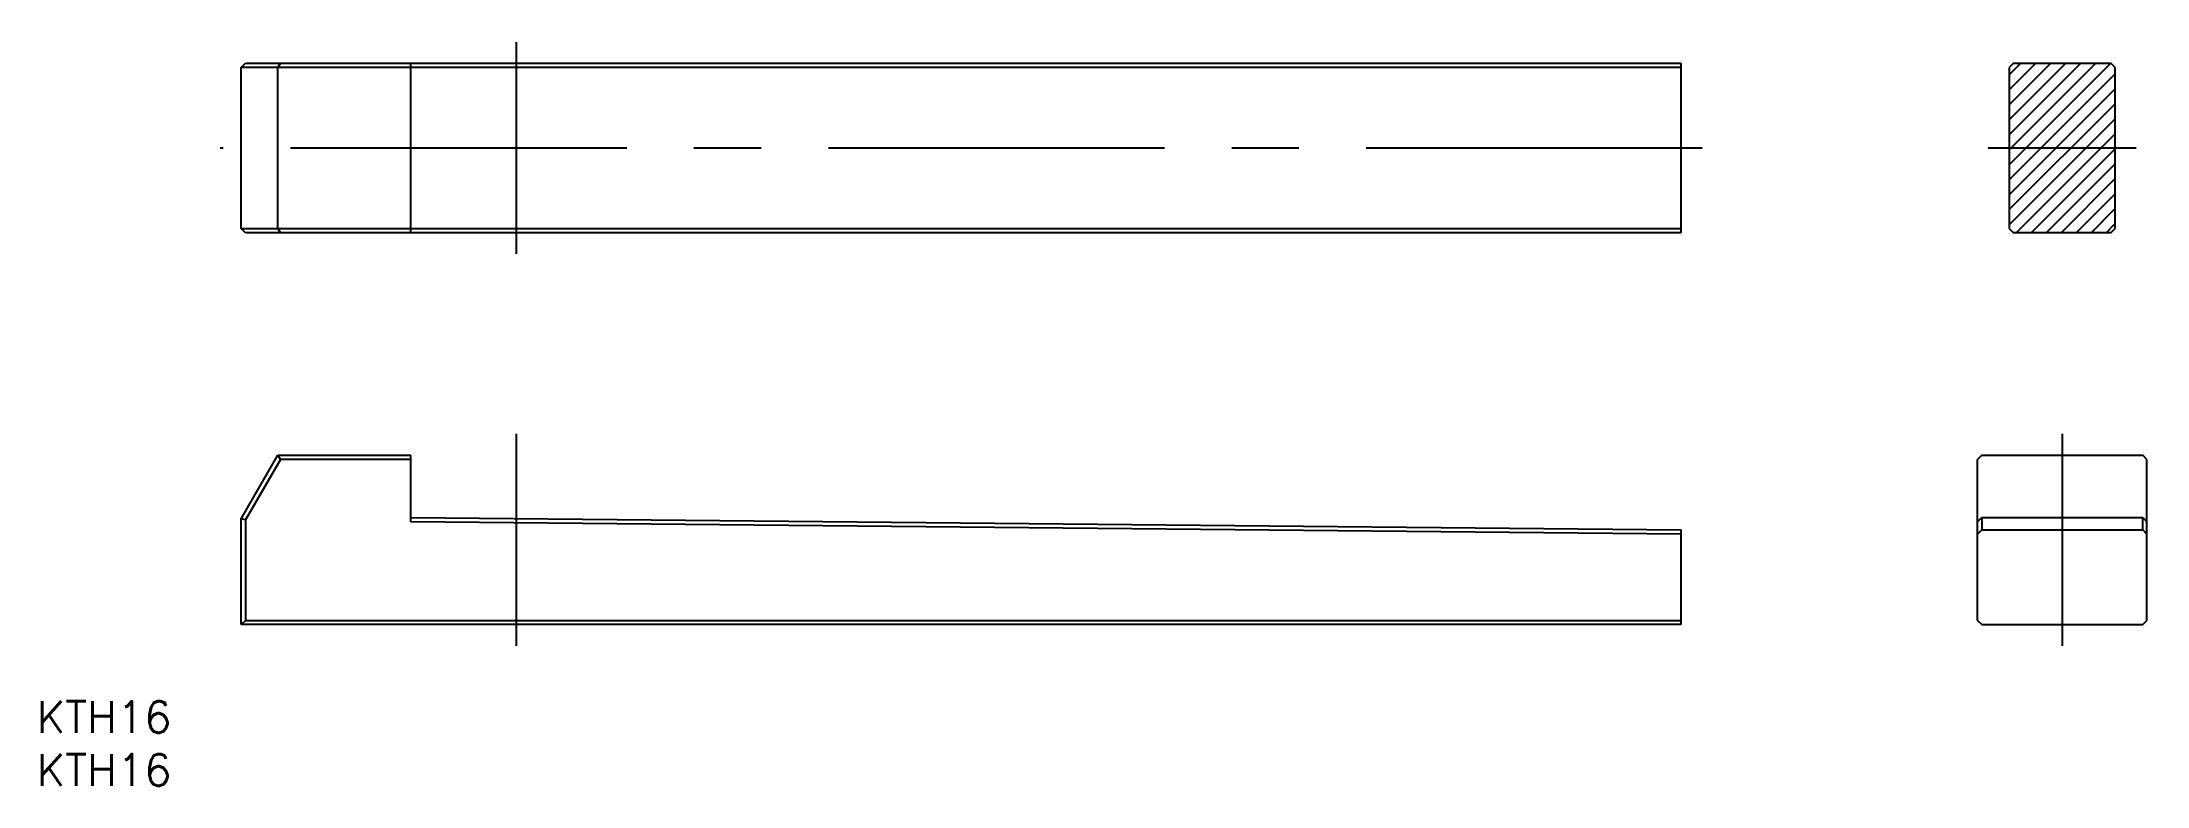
# Model space of a CAD drawing. Extents: x -45 to 154, y -15 to 55.
import ezdxf

# ---------------------------------------------------------------- set-up
doc = ezdxf.new("R2010")
doc.units = 0
doc.linetypes.add('CENTER', pattern=[50.8, 31.75, -6.35, 6.35, -6.35])
doc.layers.get('0').update_dxf_attribs({"linetype": 'CONTINUOUS'})
doc.layers.add('CENTER', color=1, linetype='CENTER')
doc.styles.get("Standard").update_dxf_attribs({"font": 'txt.shx', "height": 3, "bigfont": 'bigfont.shx'})

msp = doc.modelspace()

# ---------------------------------------------------------------- linework, layer by layer
at = {"color": 7, "linetype": 'CONTINUOUS'}
for p, q in [((-26, 52.6), (-25.6, 53)), ((110, 52.6), (-26, 52.6)), ((-26, 37.4), (-26, 52.6)), ((-25.6, 53), (110, 53)), ((-22.54, 52.6), (-22.3, 53)), ((-22.54, 37.4), (-22.54, 52.6)), ((-10, 37), (-10, 53)), ((110, 37), (110, 53)), ((141.4, 53), (141, 52.6)), ((141, 52.6), (141, 37.4)), ((141.4, 53), (150.6, 53)), ((151, 52.6), (150.6, 53)), ((151, 37.4), (151, 52.6)), ((-26, 37.4), (110, 37.4)), ((-25.6, 37), (-26, 37.4)), ((110, 37), (-25.6, 37)), ((-22.3, 37), (-22.54, 37.4)), ((141, 37.4), (141.4, 37)), ((150.6, 37), (141.4, 37)), ((150.6, 37), (151, 37.4)), ((-26, 10), (-22.54, 16)), ((-22.54, 16), (-10, 16)), ((-22.3, 15.6), (-22.54, 16)), ((-10, 9.7), (-10, 16)), ((138.4, 16), (138, 15.6)), ((138.4, 16), (153.6, 16)), ((154, 15.6), (153.6, 16)), ((-22.3, 15.6), (-25.6, 9.89)), ((-10, 15.6), (-22.3, 15.6)), ((138, 0.4), (138, 15.6)), ((154, 0.4), (154, 15.6)), ((-26, 0), (-26, 10)), ((-25.6, 9.89), (-26, 10)), ((-10, 10.1), (110, 8.94)), ((138, 9.7), (138.4, 10.1)), ((138.4, 10.1), (153.6, 10.1)), ((138.4, 10.1), (138.4, 8.94)), ((153.6, 8.94), (153.6, 10.1)), ((153.6, 10.1), (154, 9.7)), ((-25.6, 9.89), (-25.6, 0.4)), ((110, 8.54), (-10, 9.7)), ((110, 0), (110, 8.94)), ((138.4, 8.94), (138, 8.54)), ((138.4, 8.94), (153.6, 8.94)), ((154, 8.54), (153.6, 8.94)), ((-25.6, 0.4), (-26, 0)), ((110, 0), (-26, 0)), ((-25.6, 0.4), (110, 0.4)), ((138, 0.4), (138.4, 0)), ((138.4, 0), (153.6, 0)), ((153.6, 0), (154, 0.4))]:
    msp.add_line(p, q, dxfattribs=at)
at = {"color": 3, "linetype": 'CONTINUOUS'}
for p, q in [((141, 51.9), (142.1, 53)), ((141, 50.49), (143.51, 53)), ((141, 49.08), (144.92, 53)), ((141, 47.66), (146.34, 53)), ((141, 46.25), (147.75, 53)), ((141, 44.83), (149.17, 53)), ((141, 43.42), (150.58, 53)), ((141, 42.01), (151, 52.01)), ((141, 40.59), (151, 50.59)), ((141, 39.18), (151, 49.18)), ((141, 37.76), (151, 47.76)), ((141.65, 37), (151, 46.35)), ((143.07, 37), (151, 44.93)), ((144.48, 37), (151, 43.52)), ((145.89, 37), (151, 42.11)), ((147.31, 37), (151, 40.69)), ((148.72, 37), (151, 39.28)), ((150.14, 37), (151, 37.86))]:
    msp.add_line(p, q, dxfattribs=at)
at = {"layer": 'CENTER', "color": 1, "linetype": 'CENTER'}
for p, q in [((0, 35), (0, 55)), ((112, 45), (-28, 45)), ((153, 45), (139, 45)), ((0, -2), (0, 18)), ((146, 18), (146, -2))]:
    msp.add_line(p, q, dxfattribs=at)

# ---------------------------------------------------------------- texts
at = {"color": 7, "linetype": 'CONTINUOUS'}
for p in [(-45.33, -10.23), (-45.33, -15.23)]:
    msp.add_text('KTH16', height=3, dxfattribs=at).set_placement(p)

doc.saveas('drawing.dxf')
